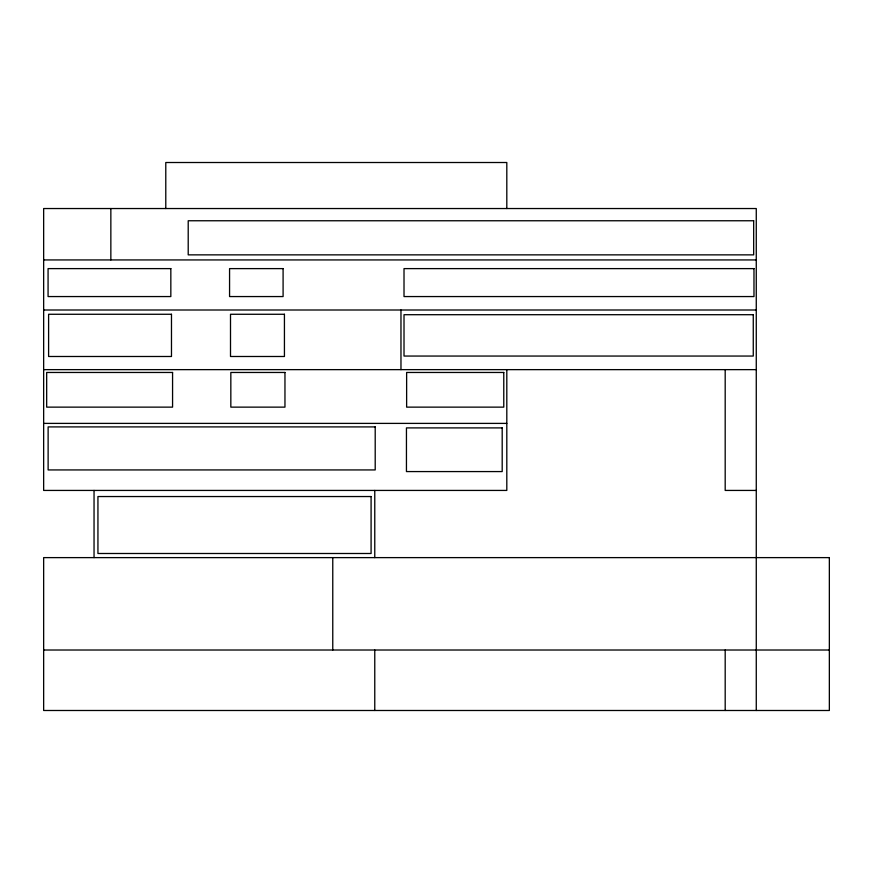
<?xml version="1.0" encoding="UTF-8"?>
<svg xmlns="http://www.w3.org/2000/svg" width="873" height="873" viewBox="0 0 873 873"><rect width="100%" height="100%" fill="white"/><g stroke="black" fill="none" stroke-linecap="round" stroke-linejoin="round"><path stroke-width="1.31" d="M43.65 259.936L756.269 259.936M43.65 310.002L756.269 310.002M43.65 369.639L756.269 369.639M43.65 423.394L506.809 423.394M756.269 490.43L725.19 490.43L725.19 369.639M43.65 650.014L829.35 650.014M756.269 710.491L756.269 208.538L43.65 208.538L43.65 490.43L506.809 490.43L506.809 369.639M725.19 650.014L725.19 710.491M506.809 208.538L506.809 162.509L165.783 162.509L165.783 208.538M400.969 310.002L400.969 369.639M374.768 490.43L374.768 557.618M374.768 650.014L374.768 710.491M332.766 557.618L332.766 650.014M110.849 208.538L110.849 259.936M94.044 490.43L94.044 557.618M753.672 220.76L188.208 220.76L188.208 254.861L753.672 254.861L753.672 220.76M170.835 268.611L48.07 268.611L48.07 296.558L170.835 296.558L170.835 268.611M283.092 268.611L229.566 268.611L229.566 296.558L283.092 296.558L283.092 268.611M753.977 268.611L404.013 268.611L404.013 296.558L753.977 296.558L753.977 268.611M171.479 314.269L48.604 314.269L48.604 356.49L171.479 356.49L171.479 314.269M284.434 314.269L230.505 314.269L230.505 356.49L284.434 356.49L284.434 314.269M753.268 314.706L404.013 314.706L404.013 356.053L753.268 356.053L753.268 314.706M172.57 372.465L46.673 372.465L46.673 407.134L172.57 407.134L172.57 372.465M284.958 372.465L230.832 372.465L230.832 407.134L284.958 407.134L284.958 372.465M503.776 372.465L406.632 372.465L406.632 407.134L503.776 407.134L503.776 372.465M375.204 426.908L48.124 426.908L48.124 469.936L375.204 469.936L375.204 426.908M502.193 427.901L406.447 427.901L406.447 471.573L502.193 471.573L502.193 427.901M371.09 496.541L97.94 496.541L97.94 553.493L371.09 553.493L371.09 496.541M829.35 557.618L43.65 557.618L43.65 710.491L829.35 710.491L829.35 557.618"/></g></svg>
